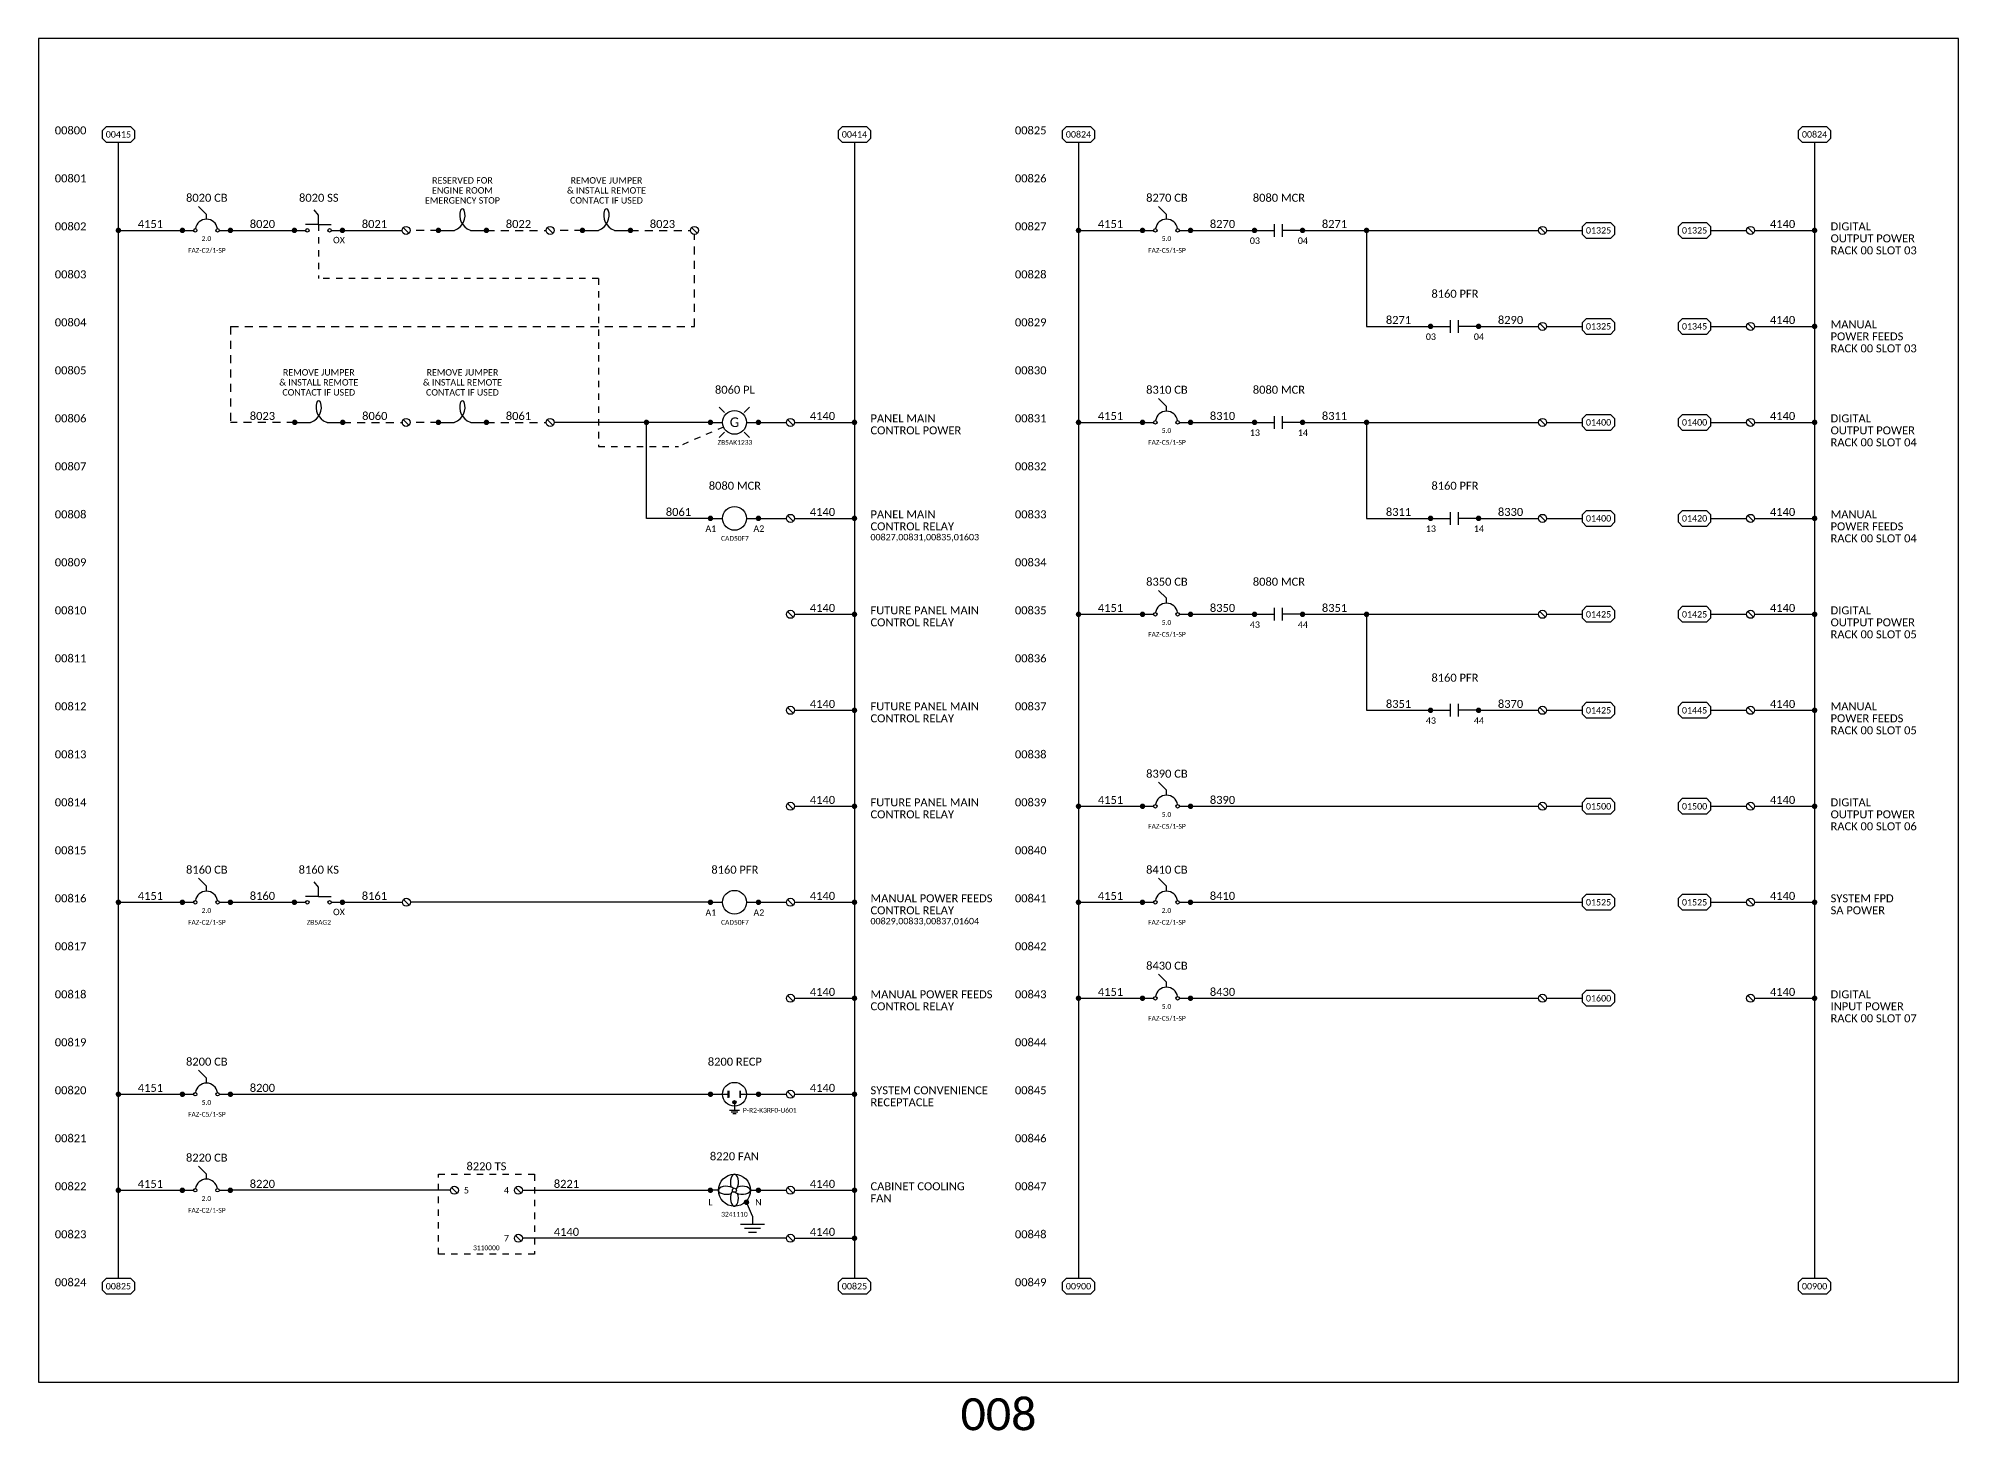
# Model space of a CAD drawing. Header units: inches. Extents: x 0 to 316, y -1 to 150.
# Drawn here: x 248 to 278, y -0.76 to 21 of the extents above; entities that cross this region are included whole.
import ezdxf
from ezdxf.enums import TextEntityAlignment as Align

# ---------------------------------------------------------------- set-up
doc = ezdxf.new("R2010")
doc.units = ezdxf.units.IN
doc.header["$MEASUREMENT"] = 0
doc.linetypes.add('HIDDEN2', pattern=[0.1875, 0.125, -0.0625])
doc.styles.add('Calibri', font='calibri.ttf')

# ---------------------------------------------------------------- blocks, each defined once
blk = doc.blocks.new('CONN')
at = {"color": 2, "const_width": 0.0425}
blk.add_lwpolyline([(0.02125, 0, 1), (-0.02125, 0, 1)], format="xyb", close=True, dxfattribs=at)
blk = doc.blocks.new('CB')
at = {"color": 2}
for p, q in [((0.375, 0.25), (0.25, 0.375)), ((0, 0), (0.174, 0)), ((0.375, 0.174), (0.375, 0.25)), ((0.576, 0), (0.75, 0))]:
    blk.add_line(p, q, dxfattribs=at)
for centre in [(0.201, 0), (0.549, 0)]:
    blk.add_circle(centre, 0.0268, dxfattribs=at)
blk.add_arc((0.375, 0), 0.174, 8.8251, 171.1749, dxfattribs=at)
for p in [(0, 0), (0.75, 0)]:
    blk.add_blockref('CONN', p)
at = {"color": 3, "style": 'Calibri'}
blk.add_attdef('DEVICE', text='', height=0.125, dxfattribs=at).set_placement((0.381, 0.447), align=Align.CENTER)
at = {"color": 0, "style": 'Calibri'}
blk.add_attdef('AMPS', text='', height=0.075, dxfattribs=at).set_placement((0.375, -0.188), align=Align.BOTTOM_CENTER)
at = {"color": 6, "style": 'Calibri'}
blk.add_attdef('PART', text='', height=0.075, dxfattribs=at).set_placement((0.382, -0.313), align=Align.MIDDLE_CENTER)
blk = doc.blocks.new('RECP')
h = blk.add_hatch(color=2)
h.dxf.hatch_style = 1
edge = h.paths.add_edge_path()
edge.add_arc((0.375, -0.125), 0.0254, 0, 360)
at = {"color": 2}
for p, q in [((0, 0), (0.279, 0)), ((0.279, -0.055), (0.279, 0.055)), ((0.471, -0.055), (0.471, 0.055)), ((0.471, 0), (0.75, 0))]:
    blk.add_line(p, q, dxfattribs=at)
at = {"color": 3}
for p, q in [((0.299, -0.25), (0.451, -0.25)), ((0.324, -0.275), (0.426, -0.275)), ((0.349, -0.3), (0.401, -0.3)), ((0.375, -0.15), (0.375, -0.25))]:
    blk.add_line(p, q, dxfattribs=at)
at = {"color": 2}
for centre, radius in [((0.375, 0), 0.186), ((0.375, -0.125), 0.0254)]:
    blk.add_circle(centre, radius, dxfattribs=at)
for points in [[(0.279, 0.055), (0.299, 0.055), (0.279, -0.055)], [(0.299, -0.055), (0.279, -0.055), (0.299, 0.055)], [(0.471, 0.055), (0.451, 0.055), (0.471, -0.055)], [(0.451, -0.055), (0.471, -0.055), (0.451, 0.055)]]:
    blk.add_solid(points, dxfattribs=at)
for p in [(0, 0), (0.75, 0)]:
    blk.add_blockref('CONN', p)
at = {"color": 3, "style": 'Calibri'}
blk.add_attdef('DEVICE', text='', height=0.125, dxfattribs=at).set_placement((0.381, 0.447), align=Align.CENTER)
at = {"color": 6, "style": 'Calibri'}
blk.add_attdef('PART', text='', height=0.075, dxfattribs=at).set_placement((0.507, -0.25), align=Align.MIDDLE_LEFT)
blk = doc.blocks.new('TERM')
at = {"color": 2}
blk.add_line((-0.044, 0.044), (0.044, -0.044), dxfattribs=at)
blk.add_circle((0, 0), 0.0625, dxfattribs=at)
blk = doc.blocks.new('REF')
at = {"color": 2}
for p, q in [((0, 0.062), (0.062, 0.125)), ((0, -0.062), (0, 0.062)), ((0.062, 0.125), (0.438, 0.125)), ((0.438, 0.125), (0.5, 0.062)), ((0.5, 0.062), (0.5, -0.062)), ((0.062, -0.125), (0, -0.062)), ((0.438, -0.125), (0.062, -0.125)), ((0.5, -0.062), (0.438, -0.125))]:
    blk.add_line(p, q, dxfattribs=at)
at = {"color": 3, "style": 'Calibri'}
blk.add_attdef('XXXXX', text='', height=0.1, dxfattribs=at).set_placement((0.25, -0.05), align=Align.CENTER)
blk = doc.blocks.new('CRNO')
at = {"color": 2}
for p, q in [((0, 0), (0.311, 0)), ((0.311, -0.099), (0.311, 0.099)), ((0.439, -0.099), (0.439, 0.099)), ((0.75, 0), (0.439, 0))]:
    blk.add_line(p, q, dxfattribs=at)
for p in [(0, 0), (0.75, 0)]:
    blk.add_blockref('CONN', p)
at = {"color": 3, "style": 'Calibri'}
blk.add_attdef('DEVICE', text='', height=0.125, dxfattribs=at).set_placement((0.381, 0.447), align=Align.CENTER)
at = {"style": 'Calibri'}
for tag, p in [('TL', (0.006, -0.241)), ('TR', (0.756, -0.241))]:
    blk.add_attdef(tag, text='', height=0.1, dxfattribs=at).set_placement(p, align=Align.BOTTOM_CENTER)
blk = doc.blocks.new('SSNO')
at = {"color": 2}
for p, q in [((0.375, 0.236), (0.308, 0.322)), ((0, 0), (0.174, 0)), ((0.375, 0.093), (0.174, 0.093)), ((0.375, 0.093), (0.375, 0.236)), ((0.375, 0.093), (0.576, 0.093)), ((0.576, 0), (0.75, 0))]:
    blk.add_line(p, q, dxfattribs=at)
for centre in [(0.201, 0), (0.549, 0)]:
    blk.add_circle(centre, 0.0268, dxfattribs=at)
for p in [(0, 0), (0.75, 0)]:
    blk.add_blockref('CONN', p)
at = {"color": 3, "style": 'Calibri'}
blk.add_attdef('DEVICE', text='', height=0.125, dxfattribs=at).set_placement((0.381, 0.447), align=Align.CENTER)
at = {"color": 6, "style": 'Calibri'}
blk.add_attdef('PART', text='', height=0.075, dxfattribs=at).set_placement((0.382, -0.313), align=Align.MIDDLE_CENTER)
at = {"style": 'Calibri'}
blk.add_attdef('XX', text='', height=0.1, dxfattribs=at).set_placement((0.604, -0.231), align=Align.BOTTOM_LEFT)
blk = doc.blocks.new('CRCOIL')
at = {"color": 2}
for p, q in [((0, 0), (0.189, 0)), ((0.561, 0), (0.75, 0))]:
    blk.add_line(p, q, dxfattribs=at)
blk.add_circle((0.375, 0), 0.186, dxfattribs=at)
for p in [(0, 0), (0.75, 0)]:
    blk.add_blockref('CONN', p)
at = {"color": 3, "style": 'Calibri'}
blk.add_attdef('DEVICE', text='', height=0.125, dxfattribs=at).set_placement((0.381, 0.447), align=Align.CENTER)
at = {"style": 'Calibri'}
for tag, p in [('TL', (0.006, -0.241)), ('TR', (0.756, -0.241))]:
    blk.add_attdef(tag, text='', height=0.1, dxfattribs=at).set_placement(p, align=Align.BOTTOM_CENTER)
at = {"color": 6, "style": 'Calibri'}
blk.add_attdef('PART', text='', height=0.075, dxfattribs=at).set_placement((0.382, -0.313), align=Align.MIDDLE_CENTER)
blk = doc.blocks.new('LT')
at = {"color": 2}
for p, q in [((0, 0), (0.189, 0)), ((0.221, 0.154), (0.138, 0.237)), ((0.529, 0.154), (0.612, 0.237)), ((0.561, 0), (0.75, 0)), ((0.138, -0.237), (0.221, -0.154)), ((0.612, -0.237), (0.529, -0.154))]:
    blk.add_line(p, q, dxfattribs=at)
blk.add_circle((0.375, 0), 0.186, dxfattribs=at)
for p in [(0, 0), (0.75, 0)]:
    blk.add_blockref('CONN', p)
at = {"color": 3, "style": 'Calibri'}
blk.add_attdef('DEVICE', text='', height=0.125, dxfattribs=at).set_placement((0.381, 0.447), align=Align.CENTER)
at = {"style": 'Calibri'}
blk.add_attdef('CLR', text='', height=0.15, dxfattribs=at).set_placement((0.375, 0.002), align=Align.MIDDLE_CENTER)
at = {"color": 6, "style": 'Calibri'}
blk.add_attdef('PART', text='', height=0.075, dxfattribs=at).set_placement((0.382, -0.313), align=Align.MIDDLE_CENTER)
blk = doc.blocks.new('JUMPER')
at = {"color": 2}
for p, q in [((0, 0), (0.245, 0)), ((0.505, 0), (0.75, 0))]:
    blk.add_line(p, q, dxfattribs=at)
for centre, radius, start, end in [((0.167, 0.236), 0.25, 290.6154, 19.2205), ((0.583, 0.236), 0.25, 160.7795, 249.3846), ((0.375, 0.308), 0.03, 19.2205, 160.7795), ((0.245, 0.03), 0.03, 270, 290.6154), ((0.505, 0.03), 0.03, 249.3846, 270)]:
    blk.add_arc(centre, radius, start, end, dxfattribs=at)
for p in [(0, 0), (0.75, 0)]:
    blk.add_blockref('CONN', p, dxfattribs=at)
blk = doc.blocks.new('GND')
at = {"color": 3}
for p, q in [((0, 0), (0, -0.125)), ((-0.1875, -0.125), (0.1875, -0.125)), ((-0.125, -0.1875), (0.125, -0.1875)), ((-0.0625, -0.25), (0.0625, -0.25))]:
    blk.add_line(p, q, dxfattribs=at)

msp = doc.modelspace()

# ---------------------------------------------------------------- linework, layer by layer
at = {"color": 1, "linetype": 'Continuous'}
for p, q in [((249.25, 1.625), (249.25, 19.375)), ((249.25, 18), (250.25, 18)), ((251, 18), (252, 18)), ((252.75, 18), (253.6875, 18)), ((264.25, 18), (265.25, 18)), ((258.5, 15), (256.05717, 15)), ((257.5, 13.5), (257.5, 15)), ((264.25, 15), (265.25, 15)), ((258.5, 13.5), (257.5, 13.5)), ((264.25, 12), (265.25, 12)), ((264.25, 9), (265.25, 9)), ((249.25, 7.5), (250.25, 7.5)), ((251, 7.5), (252, 7.5)), ((252.75, 7.5), (253.6875, 7.5)), ((258.5, 7.5), (253.8125, 7.5)), ((249.25, 4.5), (250.25, 4.5))]:
    msp.add_line(p, q, dxfattribs=at)
at = {"color": 7}
for p, q in [((260.75, 19.375), (260.74904, 1.625)), ((275.74904, 19.375), (275.74904, 1.625))]:
    msp.add_line(p, q, dxfattribs=at)
at = {"color": 1}
for p, q in [((264.25, 19.375), (264.25, 1.625)), ((266, 18), (267, 18)), ((267.75, 18), (271.4375, 18)), ((268.75, 18), (268.75, 16.5)), ((271.5625, 18), (272.125, 18)), ((268.75, 16.5), (269.75, 16.5)), ((270.5, 16.5), (271.4375, 16.5)), ((271.5625, 16.5), (272.125, 16.5)), ((266, 15), (267, 15)), ((267.75, 15), (271.4375, 15)), ((268.75, 15), (268.75, 13.5)), ((271.5625, 15), (272.125, 15)), ((268.75, 13.5), (269.75, 13.5)), ((270.5, 13.5), (271.4375, 13.5)), ((271.5625, 13.5), (272.125, 13.5)), ((266, 12), (267, 12)), ((267.75, 12), (271.4375, 12)), ((268.75, 12), (268.75, 10.5)), ((271.5625, 12), (272.125, 12)), ((268.75, 10.5), (269.75, 10.5)), ((270.5, 10.5), (271.4375, 10.5)), ((271.5625, 10.5), (272.125, 10.5)), ((266, 9), (271.4375, 9)), ((271.5625, 9), (272.125, 9)), ((264.24922, 7.49999), (265.25, 7.5)), ((265.99922, 7.49999), (272.125, 7.5)), ((264.25, 6), (265.25, 6)), ((266, 6), (271.4375, 6)), ((271.5625, 6), (272.125, 6)), ((250.97875, 4.5), (258.5, 4.5)), ((249.24922, 2.99999), (250.25, 3)), ((254.43672, 2.99999), (250.99922, 2.99999)), ((255.56172, 2.99999), (258.49922, 2.99999))]:
    msp.add_line(p, q, dxfattribs=at)
at = {"color": 1, "linetype": 'HIDDEN2', "ltscale": 0.5}
for p, q in [((252.375, 18.09324), (252.375, 17.25)), ((256.75, 17.25), (252.375, 17.25)), ((256.75, 17.25), (256.75, 14.625)), ((258.70441, 14.92689), (258, 14.625)), ((256.75, 14.625), (258, 14.625))]:
    msp.add_line(p, q, dxfattribs=at)
at = {"color": 1, "linetype": 'HIDDEN2'}
for p, q in [((254.25, 18), (253.80717, 18)), ((255, 18), (255.9375, 18)), ((256.5, 18), (256.05717, 18)), ((257.25, 18), (258.1875, 18)), ((258.25, 16.5), (258.25, 17.9375)), ((251, 16.5), (251, 15)), ((251, 16.5), (258.25, 16.5)), ((252.00533, 15), (251, 15)), ((252.75533, 15), (253.69283, 15)), ((254.25, 15), (253.80717, 15)), ((255, 15), (255.9375, 15))]:
    msp.add_line(p, q, dxfattribs=at)
for p, q in [((274.125, 18), (274.6875, 18)), ((274.8125, 18), (275.75, 18)), ((274.125, 16.5), (274.6875, 16.5)), ((274.8125, 16.5), (275.75, 16.5)), ((259.8125, 15), (260.75, 15)), ((274.125, 15), (274.6875, 15)), ((274.8125, 15), (275.75, 15)), ((259.8125, 13.5), (260.75, 13.5)), ((274.125, 13.5), (274.6875, 13.5)), ((274.8125, 13.5), (275.75, 13.5)), ((259.8125, 12), (260.75, 12)), ((274.125, 12), (274.6875, 12)), ((274.8125, 12), (275.75, 12)), ((259.8125, 10.5), (260.75, 10.5)), ((274.125, 10.5), (274.6875, 10.5)), ((274.8125, 10.5), (275.75, 10.5)), ((259.8125, 9), (260.75, 9)), ((274.125, 9), (274.6875, 9)), ((274.8125, 9), (275.75, 9)), ((259.8125, 7.5), (260.75, 7.5)), ((274.8125, 7.5), (275.75, 7.5)), ((259.8125, 6), (260.75, 6)), ((259.25, 4.5), (259.6875, 4.5)), ((259.8125, 4.5), (260.75, 4.5)), ((259.8125, 3), (260.75, 3)), ((259.24922, 2.99999), (259.68672, 2.99999)), ((259.8125, 2.25), (260.75, 2.25))]:
    msp.add_line(p, q)
at = {"linetype": 'Continuous'}
for p, q in [((259.25, 15), (259.6875, 15)), ((259.25, 13.5), (259.6875, 13.5)), ((259.25, 7.5), (259.6875, 7.5)), ((274.125, 7.5), (274.6875, 7.5)), ((274.8125, 6), (275.75, 6)), ((259.6875, 2.25), (255.56172, 2.24999))]:
    msp.add_line(p, q, dxfattribs=at)
at = {"color": 2}
for p, q in [((271.45581, 6.04419), (271.54419, 5.95581)), ((258.62422, 2.99999), (258.49922, 2.99999)), ((259.12422, 2.99999), (259.24922, 2.99999))]:
    msp.add_line(p, q, dxfattribs=at)
at = {"color": 3, "linetype": 'Continuous'}
msp.add_line((259.15625, 2.59375), (259.0625, 2.8125), dxfattribs=at)
at = {"ltscale": 0.25}
msp.add_lwpolyline([(248, 0), (278, 0), (278, 21), (248, 21)], close=True, dxfattribs=at)
at = {"color": 2, "linetype": 'HIDDEN2', "ltscale": 0.5}
msp.add_lwpolyline([(254.25, 3.25), (255.75, 3.25), (255.75, 2), (254.25, 2)], close=True, dxfattribs=at)
at = {"color": 2}
for centre, radius in [((271.5, 6), 0.0625), ((258.87422, 2.99999), 0.25), ((258.87422, 2.99999), 0.03125)]:
    msp.add_circle(centre, radius, dxfattribs=at)
for centre, major_axis, start_param, end_param in [((258.74922, 2.99999), (0.125, 0), 0.46821608, 5.35589009), ((258.87422, 3.12499), (0, 0.125), 3.60980873, 8.49748274), ((258.99922, 2.99999), (0.125, 0), 3.60980873, 8.49748274), ((258.87422, 2.87499), (0, 0.125), 0.46821608, 5.35589009)]:
    msp.add_ellipse(centre, major_axis=major_axis, ratio=0.5, start_param=start_param, end_param=end_param, dxfattribs=at)

# ---------------------------------------------------------------- block references
for name, p, values in [('REF', (249, 19.5), {'XXXXX': '00415'}), ('REF', (260.5, 19.5), {'XXXXX': '00414'}), ('REF', (264, 19.5), {'XXXXX': '00824'}), ('REF', (275.5, 19.5), {'XXXXX': '00824'}), ('CB', (250.25, 18), {'AMPS': '2.0', 'PART': 'FAZ-C2/1-SP', 'DEVICE': '8020 CB'}), ('CB', (265.25, 18), {'AMPS': '5.0', 'PART': 'FAZ-C5/1-SP', 'DEVICE': '8270 CB'}), ('CRNO', (267, 18), {'DEVICE': '8080 MCR', 'TL': '03', 'TR': '04'}), ('REF', (272.125, 18), {'XXXXX': '01325'}), ('REF', (273.625, 18), {'XXXXX': '01325'}), ('CRNO', (269.75, 16.5), {'DEVICE': '8160 PFR', 'TL': '03', 'TR': '04'}), ('REF', (272.125, 16.5), {'XXXXX': '01325'}), ('REF', (273.625, 16.5), {'XXXXX': '01345'}), ('LT', (258.5, 15), {'DEVICE': '8060 PL', 'CLR': 'G', 'PART': 'ZB5AK1233'}), ('CB', (265.25, 15), {'AMPS': '5.0', 'PART': 'FAZ-C5/1-SP', 'DEVICE': '8310 CB'}), ('CRNO', (267, 15), {'DEVICE': '8080 MCR', 'TL': '13', 'TR': '14'}), ('REF', (272.125, 15), {'XXXXX': '01400'}), ('REF', (273.625, 15), {'XXXXX': '01400'}), ('CRCOIL', (258.5, 13.5), {'PART': 'CAD50F7', 'TR': 'A2', 'TL': 'A1', 'DEVICE': '8080 MCR'}), ('CRNO', (269.75, 13.5), {'DEVICE': '8160 PFR', 'TL': '13', 'TR': '14'}), ('REF', (272.125, 13.5), {'XXXXX': '01400'}), ('REF', (273.625, 13.5), {'XXXXX': '01420'}), ('CB', (265.25, 12), {'AMPS': '5.0', 'PART': 'FAZ-C5/1-SP', 'DEVICE': '8350 CB'}), ('CRNO', (267, 12), {'DEVICE': '8080 MCR', 'TL': '43', 'TR': '44'}), ('REF', (272.125, 12), {'XXXXX': '01425'}), ('REF', (273.625, 12), {'XXXXX': '01425'}), ('CRNO', (269.75, 10.5), {'DEVICE': '8160 PFR', 'TL': '43', 'TR': '44'}), ('REF', (272.125, 10.5), {'XXXXX': '01425'}), ('REF', (273.625, 10.5), {'XXXXX': '01445'}), ('CB', (265.25, 9), {'AMPS': '5.0', 'PART': 'FAZ-C5/1-SP', 'DEVICE': '8390 CB'}), ('REF', (272.125, 9), {'XXXXX': '01500'}), ('REF', (273.625, 9), {'XXXXX': '01500'}), ('CB', (250.25, 7.5), {'AMPS': '2.0', 'PART': 'FAZ-C2/1-SP', 'DEVICE': '8160 CB'}), ('SSNO', (252, 7.5), {'DEVICE': '8160 KS', 'XX': 'OX', 'PART': 'ZB5AG2'}), ('CRCOIL', (258.5, 7.5), {'PART': 'CAD50F7', 'TR': 'A2', 'TL': 'A1', 'DEVICE': '8160 PFR'}), ('CB', (265.24922, 7.49999), {'AMPS': '2.0', 'PART': 'FAZ-C2/1-SP', 'DEVICE': '8410 CB'}), ('REF', (272.125, 7.5), {'XXXXX': '01525'}), ('REF', (273.625, 7.5), {'XXXXX': '01525'}), ('CB', (265.25, 6), {'AMPS': '5.0', 'PART': 'FAZ-C5/1-SP', 'DEVICE': '8430 CB'}), ('REF', (272.125, 6), {'XXXXX': '01600'}), ('CB', (250.25, 4.5), {'AMPS': '5.0', 'PART': 'FAZ-C5/1-SP', 'DEVICE': '8200 CB'}), ('CB', (250.24922, 2.99999), {'AMPS': '2.0', 'PART': 'FAZ-C2/1-SP', 'DEVICE': '8220 CB'}), ('REF', (249, 1.5), {'XXXXX': '00825'}), ('REF', (260.5, 1.5), {'XXXXX': '00825'}), ('REF', (264, 1.5), {'XXXXX': '00900'}), ('REF', (275.5, 1.5), {'XXXXX': '00900'})]:
    msp.add_blockref(name, p).add_auto_attribs(values)
ref = msp.add_blockref('SSNO', (252, 18))
ref.add_attrib('DEVICE', '8020 SS', dxfattribs={"color": 3, "height": 0.125, "style": 'Calibri'}).set_placement((252.38099, 18.44688), align=Align.CENTER)
ref.add_attrib('XX', 'OX', dxfattribs={"height": 0.1, "style": 'Calibri'}).set_placement((252.60415, 17.76868), align=Align.BOTTOM_LEFT)
for name, p in [('JUMPER', (254.25, 18)), ('JUMPER', (256.5, 18)), ('TERM', (253.74467, 18)), ('TERM', (255.99467, 18)), ('TERM', (258.25, 18)), ('TERM', (271.5, 18)), ('TERM', (274.75, 18)), ('TERM', (271.5, 16.5)), ('TERM', (274.75, 16.5)), ('JUMPER', (252.00533, 15)), ('JUMPER', (254.25, 15)), ('TERM', (253.74467, 15)), ('TERM', (255.99467, 15)), ('TERM', (259.75, 15)), ('TERM', (271.5, 15)), ('TERM', (274.75, 15)), ('TERM', (259.75, 13.5)), ('TERM', (271.5, 13.5)), ('TERM', (274.75, 13.5)), ('TERM', (259.75, 12)), ('TERM', (271.5, 12)), ('TERM', (274.75, 12)), ('TERM', (259.75, 10.5)), ('TERM', (271.5, 10.5)), ('TERM', (274.75, 10.5)), ('TERM', (259.75, 9)), ('TERM', (271.5, 9)), ('TERM', (274.75, 9)), ('TERM', (253.75, 7.5)), ('TERM', (259.75, 7.5)), ('TERM', (274.75, 7.5)), ('TERM', (259.75, 6)), ('TERM', (274.75, 6)), ('TERM', (259.75, 4.5)), ('TERM', (254.49922, 2.99999)), ('TERM', (255.49922, 2.99999)), ('CONN', (258.49922, 2.99999)), ('CONN', (259.24922, 2.99999)), ('TERM', (259.75, 3)), ('GND', (259.15625, 2.59375)), ('GND', (259.15625, 2.59375)), ('TERM', (255.49922, 2.24999)), ('TERM', (259.75, 2.25))]:
    msp.add_blockref(name, p)
for p in [(249.25, 18), (264.25, 18), (268.75, 18), (275.75, 18), (275.75, 16.5), (257.5, 15), (260.75, 15), (264.25, 15), (268.75, 15), (275.75, 15), (260.75, 13.5), (275.75, 13.5), (260.75, 12), (264.25, 12), (268.75, 12), (275.75, 12), (260.75, 10.5), (275.75, 10.5), (260.75, 9), (264.25, 9), (275.75, 9), (249.25, 7.5), (260.75, 7.5), (264.24922, 7.49999), (275.75, 7.5), (260.75, 6), (264.25, 6), (275.75, 6), (249.25, 4.5), (260.75, 4.5), (249.24922, 2.99999), (260.75, 3), (259.0625, 2.8125), (260.75, 2.25)]:
    msp.add_blockref('CONN', p, dxfattribs=at)
at = {"color": 4, "linetype": 'Continuous'}
msp.add_blockref('RECP', (258.5, 4.5), dxfattribs=at).add_auto_attribs({'DEVICE': '8200 RECP', 'PART': 'P-R2-K3RF0-U601'})

# ---------------------------------------------------------------- texts
at = {"style": 'Calibri'}
for s, p in [('00800', (248.75, 19.5)), ('00825', (263.75, 19.5)), ('00801', (248.75, 18.75)), ('00826', (263.75, 18.75)), ('00802', (248.75, 18)), ('00827', (263.75, 18)), ('00803', (248.75, 17.25)), ('00828', (263.75, 17.25)), ('00804', (248.75, 16.5)), ('00829', (263.75, 16.5)), ('00805', (248.75, 15.75)), ('00830', (263.75, 15.75)), ('00806', (248.75, 15)), ('00831', (263.75, 15)), ('00807', (248.75, 14.25)), ('00832', (263.75, 14.25)), ('00808', (248.75, 13.5)), ('00833', (263.75, 13.5)), ('00809', (248.75, 12.75)), ('00834', (263.75, 12.75)), ('00810', (248.75, 12)), ('00835', (263.75, 12)), ('00811', (248.75, 11.25)), ('00836', (263.75, 11.25)), ('00812', (248.75, 10.5)), ('00837', (263.75, 10.5)), ('00813', (248.75, 9.75)), ('00838', (263.75, 9.75)), ('00814', (248.75, 9)), ('00839', (263.75, 9)), ('00815', (248.75, 8.25)), ('00840', (263.75, 8.25)), ('00816', (248.75, 7.5)), ('00841', (263.75, 7.5)), ('00817', (248.75, 6.75)), ('00842', (263.75, 6.75)), ('00818', (248.75, 6)), ('00843', (263.75, 6)), ('00819', (248.75, 5.25)), ('00844', (263.75, 5.25)), ('00820', (248.75, 4.5)), ('00845', (263.75, 4.5)), ('00821', (248.75, 3.75)), ('00846', (263.75, 3.75)), ('00822', (248.75, 3)), ('00847', (263.75, 3)), ('00823', (248.75, 2.25)), ('00848', (263.75, 2.25)), ('00824', (248.75, 1.5)), ('00849', (263.75, 1.5))]:
    msp.add_text(s, height=0.125, dxfattribs=at).set_placement(p, align=Align.RIGHT)
at = {"linetype": 'Continuous', "style": 'Calibri'}
for s, p in [('ENGINE ROOM', (254.625, 18.625)), ('RESERVED FOR', (254.625, 18.78125)), ('& INSTALL REMOTE', (256.875, 18.625)), ('REMOVE JUMPER', (256.875, 18.78125)), ('EMERGENCY STOP', (254.625, 18.46875)), ('CONTACT IF USED', (256.875, 18.46875)), ('& INSTALL REMOTE', (252.38033, 15.625)), ('REMOVE JUMPER', (252.38033, 15.78125)), ('& INSTALL REMOTE', (254.625, 15.625)), ('REMOVE JUMPER', (254.625, 15.78125)), ('CONTACT IF USED', (252.38033, 15.46875)), ('CONTACT IF USED', (254.625, 15.46875))]:
    msp.add_text(s, height=0.1, dxfattribs=at).set_placement(p, align=Align.MIDDLE_CENTER)
at = {"color": 1, "linetype": 'Continuous', "style": 'Calibri'}
for s, p in [('4151', (249.75, 18)), ('8020', (251.5, 18)), ('8021', (253.25, 18)), ('8022', (255.5, 18)), ('8023', (257.75, 18)), ('8023', (251.5, 15)), ('8060', (253.25533, 15)), ('8061', (255.5, 15)), ('8061', (258, 13.5)), ('4151', (249.75, 7.5)), ('8160', (251.5, 7.5)), ('8161', (253.25, 7.5))]:
    msp.add_text(s, height=0.125, dxfattribs=at).set_placement(p, align=Align.BOTTOM_CENTER)
at = {"color": 1, "style": 'Calibri'}
for s, p in [('4151', (264.75, 18)), ('8270', (266.5, 18)), ('8271', (268.25, 18)), ('8271', (269.25, 16.5)), ('8290', (271, 16.5)), ('4151', (264.75, 15)), ('8310', (266.5, 15)), ('8311', (268.25, 15)), ('8311', (269.25, 13.5)), ('8330', (271, 13.5)), ('4151', (264.75, 12)), ('8350', (266.5, 12)), ('8351', (268.25, 12)), ('8351', (269.25, 10.5)), ('8370', (271, 10.5)), ('4151', (264.75, 9)), ('8390', (266.5, 9)), ('4151', (264.74922, 7.49999)), ('8410', (266.49922, 7.49999)), ('4151', (264.75, 6)), ('8430', (266.5, 6)), ('4151', (249.75, 4.5)), ('8200', (251.5, 4.5)), ('4151', (249.74922, 2.99999)), ('8220', (251.49922, 2.99999)), ('8221', (256.25, 2.99999))]:
    msp.add_text(s, height=0.125, dxfattribs=at).set_placement(p, align=Align.BOTTOM_CENTER)
at = {"color": 7, "style": 'Calibri'}
for p in [(275.25, 18), (275.25, 16.5), (260.25, 15), (275.25, 15), (260.25, 13.5), (275.25, 13.5), (260.25, 12), (275.25, 12), (260.25, 10.5), (275.25, 10.5), (260.25, 9), (275.25, 9), (260.25, 7.5), (275.25, 7.5), (260.25, 6), (260.25, 4.5), (260.25, 3), (256.25, 2.25), (260.25, 2.25)]:
    msp.add_text('4140', height=0.125, dxfattribs=at).set_placement(p, align=Align.BOTTOM_CENTER)
at = {"style": 'Calibri'}
for s, height, p in [('DIGITAL', 0.125, (276, 18)), ('OUTPUT POWER', 0.125, (276, 17.8125)), ('RACK 00 SLOT 03', 0.125, (276, 17.625)), ('MANUAL', 0.125, (276, 16.46875)), ('POWER FEEDS', 0.125, (276, 16.28125)), ('RACK 00 SLOT 03', 0.125, (276, 16.09375)), ('PANEL MAIN', 0.125, (261, 15)), ('DIGITAL', 0.125, (276, 15)), ('CONTROL POWER', 0.125, (261, 14.8125)), ('OUTPUT POWER', 0.125, (276, 14.8125)), ('RACK 00 SLOT 04', 0.125, (276, 14.625)), ('PANEL MAIN', 0.125, (261, 13.5)), ('MANUAL', 0.125, (276, 13.5)), ('00827,00831,00835,01603', 0.1, (261, 13.15625)), ('CONTROL RELAY', 0.125, (261, 13.3125)), ('POWER FEEDS', 0.125, (276, 13.3125)), ('RACK 00 SLOT 04', 0.125, (276, 13.125)), ('FUTURE PANEL MAIN', 0.125, (261, 12)), ('DIGITAL', 0.125, (276, 12)), ('CONTROL RELAY', 0.125, (261, 11.8125)), ('OUTPUT POWER', 0.125, (276, 11.8125)), ('RACK 00 SLOT 05', 0.125, (276, 11.625)), ('FUTURE PANEL MAIN', 0.125, (261, 10.5)), ('MANUAL', 0.125, (276, 10.5)), ('CONTROL RELAY', 0.125, (261, 10.3125)), ('POWER FEEDS', 0.125, (276, 10.3125)), ('RACK 00 SLOT 05', 0.125, (276, 10.125)), ('FUTURE PANEL MAIN', 0.125, (261, 9)), ('DIGITAL ', 0.125, (276, 9)), ('CONTROL RELAY', 0.125, (261, 8.8125)), ('OUTPUT POWER', 0.125, (276, 8.8125)), ('RACK 00 SLOT 06', 0.125, (276, 8.625)), ('MANUAL POWER FEEDS', 0.125, (261, 7.5)), ('SYSTEM FPD', 0.125, (276.00019, 7.49999)), ('00829,00833,00837,01604', 0.1, (261, 7.15625)), ('CONTROL RELAY', 0.125, (261, 7.3125)), ('SA POWER', 0.125, (276.00019, 7.31249)), ('MANUAL POWER FEEDS', 0.125, (261, 6)), ('DIGITAL', 0.125, (276, 6)), ('CONTROL RELAY', 0.125, (261, 5.8125)), ('RACK 00 SLOT 07', 0.125, (276, 5.625)), ('INPUT POWER', 0.125, (276, 5.8125)), ('SYSTEM CONVENIENCE', 0.125, (261, 4.5)), ('RECEPTACLE', 0.125, (261, 4.3125)), ('CABINET COOLING', 0.125, (261.00019, 2.99999)), ('FAN', 0.125, (261.00019, 2.81249))]:
    msp.add_text(s, height=height, dxfattribs=at).set_placement(p)
at = {"linetype": 'Continuous', "style": 'Calibri'}
msp.add_text('4140', height=0.125, dxfattribs=at).set_placement((275.25, 6), align=Align.BOTTOM_CENTER)
at = {"color": 3, "style": 'Calibri'}
for s, height, p in [('8220 FAN', 0.125, (258.87422, 3.53124)), ('8220 TS', 0.125, (255, 3.375)), ('5', 0.1, (254.68672, 2.99999)), ('4', 0.1, (255.31172, 2.99999)), ('7', 0.1, (255.31172, 2.24999))]:
    msp.add_text(s, height=height, dxfattribs=at).set_placement(p, align=Align.MIDDLE_CENTER)
at = {"color": 7, "style": 'Calibri'}
for s, p in [('L', (258.49922, 2.81249)), ('N', (259.24922, 2.81249))]:
    msp.add_text(s, height=0.1, dxfattribs=at).set_placement(p, align=Align.MIDDLE_CENTER)
at = {"color": 6, "style": 'Calibri'}
for s, p in [('3241110', (258.87422, 2.62499)), ('3110000', (254.99864, 2.1))]:
    msp.add_text(s, height=0.075, dxfattribs=at).set_placement(p, align=Align.MIDDLE_CENTER)
at = {"style": 'Calibri'}
msp.add_text('008', height=0.5, dxfattribs=at).set_placement((263, -0.5), align=Align.MIDDLE_CENTER)

doc.saveas('drawing.dxf')
